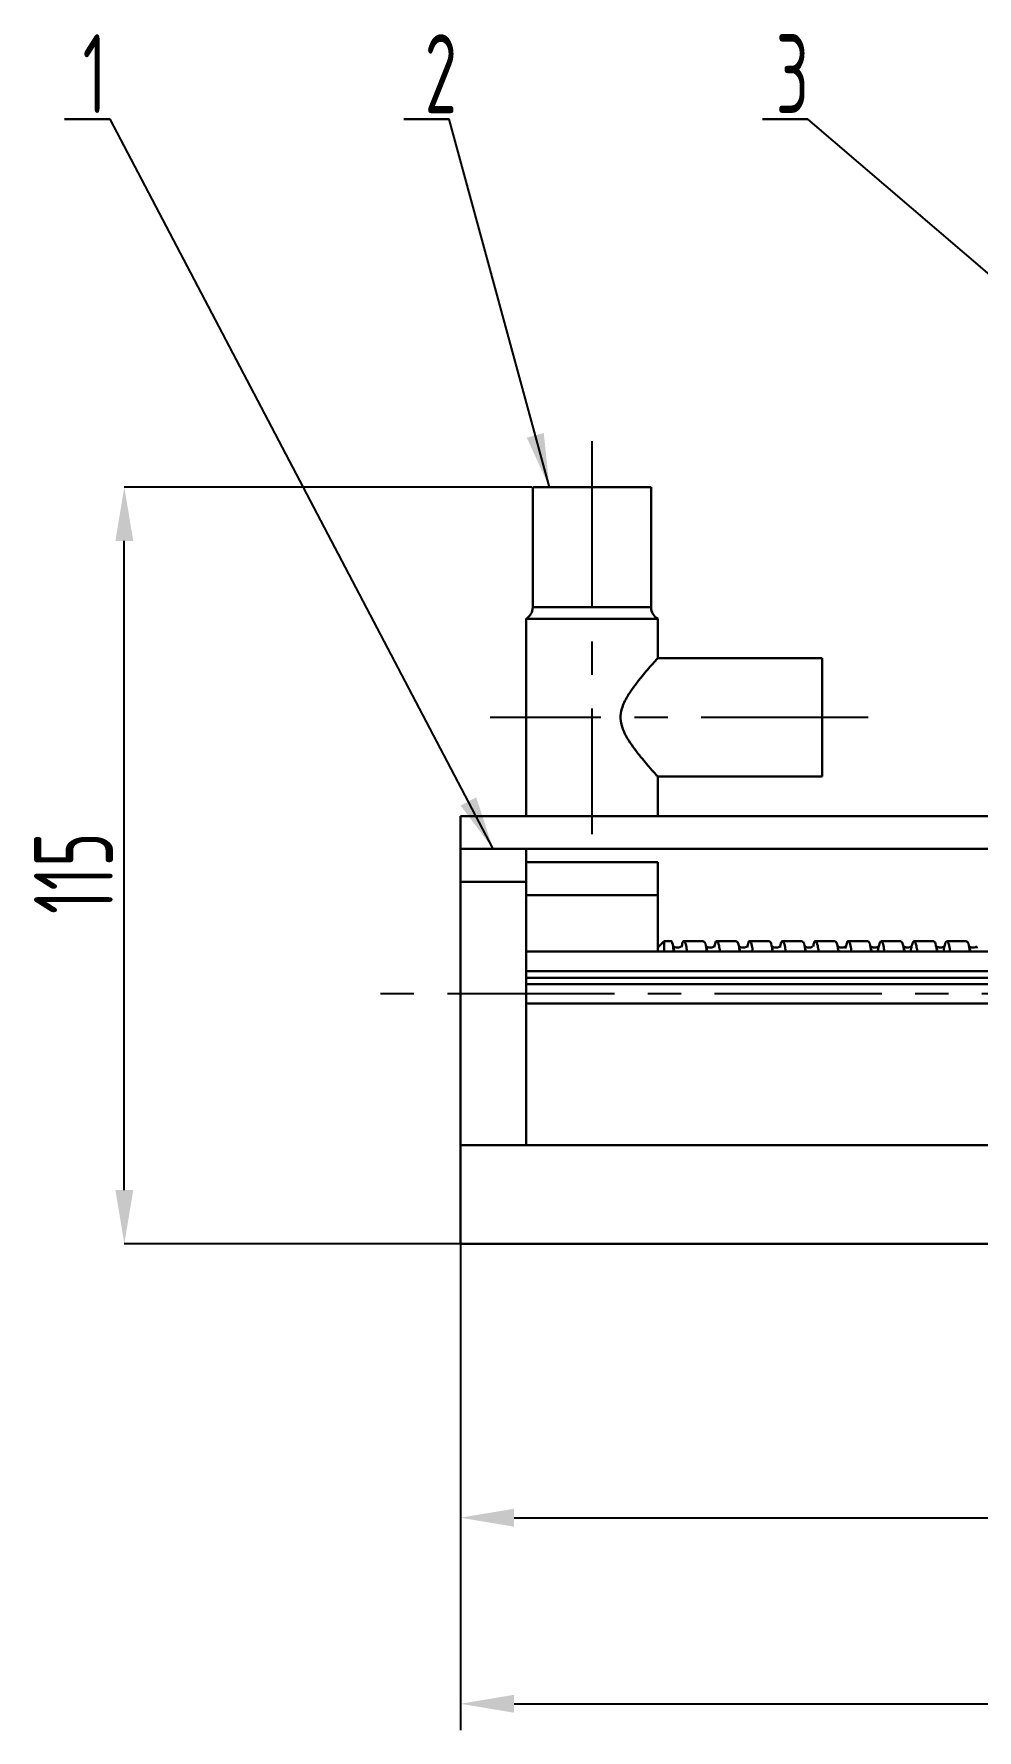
# Model space of a CAD drawing. Header units: millimetres. Extents: x 0 to 2384, y 0 to 647.
# Drawn here: x 1720.3 to 1792, y 495.2 to 624.1 of the extents above; entities that cross this region are included whole.
import ezdxf

# ---------------------------------------------------------------- set-up
doc = ezdxf.new("R2010")
doc.units = ezdxf.units.MM
doc.header["$PDSIZE"] = -1
doc.linetypes.add('CENTERX2', pattern=[20.32, 12.7, -2.54, 2.54, -2.54])
doc.layers.add('10', color=7, linetype='Continuous')
doc.styles.add('SLDTEXTSTYLE2', font='TXT', dxfattribs={"width": 0.7})
doc.dimstyles.new('ISO-25', dxfattribs={"dimtxt": 2.5, "dimasz": 2.5, "dimexe": 1.25, "dimexo": 0.625, "dimtad": 1, "dimtxsty": 'Standard', "dimcen": 2.5, "dimadec": 0, "dimazin": 0, "dimtfac": 1, "dimtmove": 0, "dimatfit": 3, "dimfxl": 1, "dimarcsym": 0})
doc.dimstyles.new('SLDDIMSTYLE0', dxfattribs={"dimtxt": 3.5, "dimasz": 4.08, "dimexe": 0, "dimexo": 0.0625, "dimgap": 0.875, "dimtad": 2, "dimlfac": 2, "dimrnd": 1e-09, "dimzin": 12, "dimdsep": 46, "dimtxsty": 'SLDTEXTSTYLE2', "dimsah": 1, "dimcen": 0.09, "dimadec": 0, "dimazin": 3, "dimtfac": 1, "dimtofl": 0, "dimtmove": 0, "dimatfit": 3, "dimfxl": 1, "dimfrac": 2, "dimtolj": 1, "dimtzin": 12, "dimarcsym": 0})
doc.dimstyles.new('SLDDIMSTYLE1', dxfattribs={"dimtxt": 0.18, "dimasz": 4.08, "dimexe": 0, "dimexo": 0.0625, "dimgap": 0, "dimtad": 0, "dimtih": 1, "dimtoh": 1, "dimdec": 0, "dimrnd": 1e-09, "dimzin": 0, "dimdsep": 46, "dimtxsty": 'Standard', "dimsah": 1, "dimcen": 0.09, "dimadec": 0, "dimazin": 0, "dimtfac": 4.08, "dimtdec": 0, "dimtofl": 0, "dimtmove": 0, "dimatfit": 3, "dimfxl": 1, "dimfrac": 2, "dimtolj": 1, "dimtzin": 0, "dimarcsym": 0})

# ---------------------------------------------------------------- blocks, each defined once
blk = doc.blocks.new('*D114')
at = {"layer": '10', "color": 0, "lineweight": -2, "transparency": 16777216}
for p, q in [((1758.12, 589.63), (1727.13, 589.63)), ((1727.13, 536.21), (1727.13, 585.55)), ((1752.62, 532.13), (1727.13, 532.13))]:
    blk.add_line(p, q, dxfattribs=at)
at = {"layer": '10', "color": 0, "transparency": 16777216}
for points in [[(1726.45, 585.55), (1727.81, 585.55), (1727.13, 589.63)], [(1726.45, 536.21), (1727.81, 536.21), (1727.13, 532.13)]]:
    blk.add_solid(points, dxfattribs=at)
at = {"layer": 'Defpoints', "color": 0, "transparency": 16777216}
for p in [(1727.13, 589.63), (1758.18, 589.63), (1752.68, 532.13)]:
    blk.add_point(p, dxfattribs=at)
at = {"layer": '10', "color": 0, "transparency": 16777216, "insert": (1720.26, 560.29), "char_height": 3.5, "attachment_point": 2, "rotation": 90, "style": 'SLDTEXTSTYLE2'}
blk.add_mtext('\\A1;{\\Fgbenor|c134;\\H1.71429x;115}', dxfattribs=at)
blk = doc.blocks.new('SW_NOTE_0_1')
at = {"layer": '10', "color": 0}
for p, q in [((-3.46, 0), (0, 0)), ((0, 0), (-3.46, 0)), ((-3.46, 0), (0, 0)), ((0, 0), (-3.46, 0)), ((-3.46, 0), (0, 0)), ((0, 0), (-3.46, 0))]:
    blk.add_line(p, q, dxfattribs=at)
at = {"layer": '10', "color": 0, "insert": (-1.19, 6.45), "char_height": 6, "attachment_point": 2, "style": 'SLDTEXTSTYLE2'}
blk.add_mtext('{\\Fgbenor|c134;1}', dxfattribs=at)
blk = doc.blocks.new('SW_NOTE_0_2')
at = {"layer": '10', "color": 0}
for p, q in [((-3.46, 0), (0, 0)), ((0, 0), (-3.46, 0)), ((-3.46, 0), (0, 0)), ((0, 0), (-3.46, 0)), ((-3.46, 0), (0, 0)), ((0, 0), (-3.46, 0))]:
    blk.add_line(p, q, dxfattribs=at)
at = {"layer": '10', "color": 0, "insert": (-0.64, 6.45), "char_height": 6, "attachment_point": 2, "style": 'SLDTEXTSTYLE2'}
blk.add_mtext('{\\Fgbenor|c134;2}', dxfattribs=at)
blk = doc.blocks.new('SW_NOTE_0_3')
at = {"layer": '10', "color": 0}
for p, q in [((-3.46, 0), (0, 0)), ((0, 0), (-3.46, 0)), ((-3.46, 0), (0, 0)), ((0, 0), (-3.46, 0)), ((-3.46, 0), (0, 0)), ((0, 0), (-3.46, 0))]:
    blk.add_line(p, q, dxfattribs=at)
at = {"layer": '10', "color": 0, "insert": (-1.18, 6.45), "char_height": 6, "attachment_point": 2, "style": 'SLDTEXTSTYLE2'}
blk.add_mtext('{\\Fgbenor|c134;3}', dxfattribs=at)
blk = doc.blocks.new('*D112')
at = {"color": 0, "lineweight": -2, "transparency": 16777216}
for p, q in [((1752.68, 532.13), (1752.68, 495.17)), ((2037.18, 532.13), (2037.18, 495.17)), ((1756.76, 497.17), (2033.1, 497.17))]:
    blk.add_line(p, q, dxfattribs=at)
at = {"color": 0, "transparency": 16777216}
for points in [[(1756.76, 497.85), (1756.76, 496.49), (1752.68, 497.17)], [(2033.1, 497.85), (2033.1, 496.49), (2037.18, 497.17)]]:
    blk.add_solid(points, dxfattribs=at)
at = {"layer": 'Defpoints', "color": 0, "transparency": 16777216}
for p in [(1752.68, 532.13), (2037.18, 532.13), (2037.18, 497.17)]:
    blk.add_point(p, dxfattribs=at)
at = {"color": 0, "transparency": 16777216, "insert": (1894.93, 501.7), "char_height": 3.5, "attachment_point": 5}
blk.add_mtext('{\\Fgbenor|c134;\\H1.71429x;569}', dxfattribs=at)
blk = doc.blocks.new('*D113')
at = {"color": 0, "lineweight": -2, "transparency": 16777216}
for p, q in [((1752.68, 532.13), (1752.68, 509.31)), ((1997.68, 532.13), (1997.68, 509.31)), ((1756.76, 511.31), (1993.6, 511.31))]:
    blk.add_line(p, q, dxfattribs=at)
at = {"color": 0, "transparency": 16777216}
for points in [[(1756.76, 511.99), (1756.76, 510.63), (1752.68, 511.31)], [(1993.6, 511.99), (1993.6, 510.63), (1997.68, 511.31)]]:
    blk.add_solid(points, dxfattribs=at)
at = {"layer": 'Defpoints', "color": 0, "transparency": 16777216}
for p in [(1752.68, 532.13), (1997.68, 532.13), (1997.68, 511.31)]:
    blk.add_point(p, dxfattribs=at)
at = {"color": 0, "transparency": 16777216, "insert": (1875.18, 515.83), "char_height": 3.5, "attachment_point": 5}
blk.add_mtext('{\\Fgbenor|c134;\\H1.71429x;490}', dxfattribs=at)
blk = doc.blocks.new('*U127')
at = {"color": 0, "linetype": 'CENTERX2', "transparency": 16777216}
blk.add_line((0, 8.07), (0, -21.8), dxfattribs=at)
blk = doc.blocks.new('*U129')
at = {"color": 0, "linetype": 'CENTERX2', "transparency": 16777216}
blk.add_line((9.76, 0), (-18.99, 0), dxfattribs=at)

msp = doc.modelspace()

# ---------------------------------------------------------------- linework, layer by layer
at = {"color": 7, "linetype": 'Continuous', "lineweight": 30}
for p, q in [((1758.1828, 589.6329), (1758.1828, 580.4989)), ((1758.1828, 589.6329), (1767.1828, 589.6329)), ((1767.1828, 580.4989), (1767.1828, 589.6329)), ((1758.1828, 580.4989), (1762.6828, 580.4989)), ((1762.6828, 580.4989), (1767.1828, 580.4989)), ((1757.6828, 579.6329), (1757.6828, 564.6329)), ((1757.6828, 579.6329), (1767.6828, 579.6329)), ((1767.6828, 576.604), (1767.6828, 579.6329)), ((1780.1828, 576.6329), (1767.6569, 576.6329)), ((1780.1828, 567.6329), (1780.1828, 576.6329)), ((1767.6828, 564.6329), (1767.6828, 567.6329)), ((1767.6828, 567.6329), (1780.1828, 567.6329)), ((1752.6828, 562.1329), (1752.6828, 564.6329)), ((1923.6682, 564.6329), (1752.6828, 564.6329)), ((1757.6828, 562.1329), (1752.6828, 562.1329)), ((1752.6828, 559.6329), (1752.6828, 562.1329)), ((1878.8182, 562.1329), (1757.6828, 562.1329)), ((1757.6828, 559.6329), (1757.6828, 562.1329)), ((1757.6828, 561.1329), (1767.6828, 561.1329)), ((1767.6828, 561.1329), (1767.6828, 558.6329)), ((1757.6828, 559.6329), (1752.6828, 559.6329)), ((1752.6828, 539.6329), (1752.6828, 559.6329)), ((1757.6828, 539.6329), (1757.6828, 559.6329)), ((1767.6828, 558.6329), (1757.6828, 558.6329)), ((1767.6828, 558.6329), (1767.6828, 554.3494)), ((1757.6828, 554.3494), (1878.8182, 554.3494)), ((1768.1828, 555.1329), (1767.6828, 554.6329)), ((1768.6721, 555.1329), (1768.1828, 555.1329)), ((1768.1828, 554.3494), (1768.1828, 555.1329)), ((1771.1727, 555.1329), (1769.6728, 555.1329)), ((1773.6727, 555.1329), (1772.1728, 555.1329)), ((1776.1727, 555.1329), (1774.6728, 555.1329)), ((1778.6727, 555.1329), (1777.1728, 555.1329)), ((1781.1727, 555.1329), (1779.6728, 555.1329)), ((1783.6727, 555.1329), (1782.1728, 555.1329)), ((1786.1727, 555.1329), (1784.6728, 555.1329)), ((1788.6727, 555.1329), (1787.1728, 555.1329)), ((1791.1727, 555.1329), (1789.6728, 555.1329)), ((1757.6828, 552.8494), (1878.8182, 552.8494)), ((1757.6828, 552.3494), (1878.8182, 552.3494)), ((1757.6828, 551.8494), (1955.1828, 551.8494)), ((1757.6828, 550.3829), (1757.6828, 539.6329)), ((1957.6828, 550.3829), (1757.6828, 550.3829)), ((1757.6828, 539.6329), (1752.6828, 539.6329)), ((1752.6828, 532.1329), (1752.6828, 539.6329)), ((1752.6828, 539.6329), (1997.6828, 539.6329)), ((1757.6828, 539.6329), (1957.6828, 539.6329)), ((1752.6828, 532.1329), (1997.6828, 532.1329))]:
    msp.add_line(p, q, dxfattribs=at)
for centre, start, end in [((1757.1828, 580.4989), 300, 0), ((1768.1828, 580.4989), 180, 240)]:
    msp.add_arc(centre, 1, start, end, dxfattribs=at)
for points, knots in [([(1767.6828, 567.6329), (1767.6516, 567.6675), (1767.5893, 567.7364), (1767.0873, 568.3002), (1766.3054, 569.2174), (1765.4888, 570.2916), (1764.9875, 571.2762), (1764.8193, 572.0545), (1764.9431, 572.904), (1765.3512, 573.7158), (1765.8791, 574.4872), (1766.5296, 575.3159), (1767.1633, 576.0517), (1767.6194, 576.5627), (1767.6452, 576.5912), (1767.6568, 576.604)], [0, 0, 0, 0, 0.081002557, 0.16164398, 0.274361523, 0.38982079, 0.447333338, 0.494944691, 0.542775855, 0.611406244, 0.674398313, 0.739096434, 0.848042704, 0.931887265, 1, 1, 1, 1]), ([(1768.6721, 555.1145), (1768.676, 555.1205), (1768.7238, 555.1941), (1768.8118, 554.9668), (1768.8872, 554.5339), (1768.9194, 554.3494)], [0, 0, 0, 0, 0.048329292, 0.594423815, 1, 1, 1, 1]), ([(1769.4678, 554.7201), (1769.4612, 554.7207), (1769.4496, 554.7218), (1769.2873, 554.632), (1769.0553, 554.6263), (1768.9096, 554.7072), (1768.8492, 554.7374), (1768.9057, 554.5973), (1768.9322, 554.3985), (1768.9387, 554.3494)], [0, 0, 0, 0, 0.13451777, 0.23612775, 0.36572314, 0.52005559, 0.6038276, 0.90226602, 1, 1, 1, 1]), ([(1769.9183, 554.3494), (1769.8949, 554.4983), (1769.8279, 554.9234), (1769.7082, 555.1695), (1769.5935, 555.137), (1769.5192, 554.7996), (1769.4902, 554.6681)], [0, 0, 0, 0, 0.16955436, 0.48419187, 0.79903595, 1, 1, 1, 1]), ([(1771.1727, 555.0757), (1771.1945, 555.0859), (1771.2612, 555.1171), (1771.3456, 554.842), (1771.4047, 554.4495), (1771.4198, 554.3494)], [0, 0, 0, 0, 0.26503636, 0.81252699, 1, 1, 1, 1]), ([(1771.967, 554.7152), (1771.9601, 554.7172), (1771.9474, 554.7208), (1771.7967, 554.6345), (1771.5584, 554.6247), (1771.4088, 554.7077), (1771.3451, 554.7456), (1771.4019, 554.6071), (1771.4288, 554.4072), (1771.4366, 554.3494)], [0, 0, 0, 0, 0.130831104, 0.242128358, 0.371323623, 0.520351024, 0.600089688, 0.884554984, 1, 1, 1, 1]), ([(1772.4183, 554.3494), (1772.3949, 554.4983), (1772.3279, 554.9234), (1772.2082, 555.1696), (1772.0932, 555.1365), (1772.0186, 554.7975), (1771.9893, 554.6645)], [0, 0, 0, 0, 0.16920719, 0.48320047, 0.7973999, 1, 1, 1, 1]), ([(1773.6727, 555.0757), (1773.6945, 555.0859), (1773.7612, 555.1171), (1773.8456, 554.842), (1773.9047, 554.4495), (1773.9198, 554.3494)], [0, 0, 0, 0, 0.26503636, 0.812526991, 1, 1, 1, 1]), ([(1774.4635, 554.7071), (1774.4567, 554.7108), (1774.4432, 554.718), (1774.3054, 554.637), (1774.0618, 554.6232), (1773.9088, 554.7079), (1773.843, 554.751), (1773.9011, 554.6129), (1773.9279, 554.4138), (1773.9366, 554.3494)], [0, 0, 0, 0, 0.12652466, 0.24766521, 0.37706536, 0.52159946, 0.59775409, 0.86998422, 1, 1, 1, 1]), ([(1774.9183, 554.3494), (1774.8949, 554.4983), (1774.8279, 554.9233), (1774.7082, 555.17), (1774.5924, 555.1351), (1774.517, 554.7917), (1774.4869, 554.6549)], [0, 0, 0, 0, 0.16826339, 0.48050528, 0.79295217, 1, 1, 1, 1]), ([(1776.1727, 555.0757), (1776.1945, 555.0859), (1776.2612, 555.1171), (1776.3456, 554.842), (1776.4047, 554.4495), (1776.4198, 554.3494)], [0, 0, 0, 0, 0.26503636, 0.81252699, 1, 1, 1, 1]), ([(1776.9571, 554.6956), (1776.9505, 554.7014), (1776.9369, 554.7136), (1776.8133, 554.6395), (1776.5649, 554.6221), (1776.4091, 554.7072), (1776.3641, 554.7414), (1776.3689, 554.7031), (1776.3993, 554.5903), (1776.4239, 554.4234), (1776.4348, 554.3494)], [0, 0, 0, 0, 0.11915016, 0.24926971, 0.37834719, 0.5182047, 0.59077432, 0.66543778, 0.85167529, 1, 1, 1, 1]), ([(1777.4183, 554.3494), (1777.3949, 554.4983), (1777.3279, 554.9232), (1777.2082, 555.1707), (1777.0909, 555.1325), (1777.0139, 554.7809), (1776.9823, 554.6365)], [0, 0, 0, 0, 0.16650791, 0.4754922, 0.78467936, 1, 1, 1, 1]), ([(1778.6727, 555.0757), (1778.6945, 555.0859), (1778.7612, 555.1171), (1778.8456, 554.842), (1778.9047, 554.4495), (1778.9198, 554.3494)], [0, 0, 0, 0, 0.26503636, 0.81252699, 1, 1, 1, 1]), ([(1779.4517, 554.6855), (1779.4457, 554.693), (1779.432, 554.7098), (1779.3205, 554.6417), (1779.0685, 554.6209), (1778.909, 554.7073), (1778.8627, 554.7446), (1778.8662, 554.7116), (1778.8976, 554.599), (1778.9229, 554.4301), (1778.935, 554.3494)], [0, 0, 0, 0, 0.11211307, 0.25180061, 0.38120373, 0.51705736, 0.58637817, 0.65691345, 0.83610945, 1, 1, 1, 1]), ([(1779.9183, 554.3494), (1779.8949, 554.4984), (1779.8279, 554.9237), (1779.7082, 555.1669), (1779.5984, 555.1459), (1779.5291, 554.8353), (1779.5052, 554.7281)], [0, 0, 0, 0, 0.17567003, 0.50165623, 0.82785645, 1, 1, 1, 1]), ([(1781.1727, 555.0757), (1781.1945, 555.0859), (1781.2612, 555.1171), (1781.3456, 554.842), (1781.4047, 554.4495), (1781.4198, 554.3494)], [0, 0, 0, 0, 0.26503636, 0.81252699, 1, 1, 1, 1]), ([(1781.9512, 554.5637), (1781.9547, 554.583), (1781.9723, 554.6803), (1781.9629, 554.7049), (1781.89, 554.6816), (1781.7162, 554.6155), (1781.4963, 554.6551), (1781.3941, 554.7218), (1781.3449, 554.7634), (1781.3893, 554.6455), (1781.4111, 554.5241), (1781.4337, 554.3614), (1781.4353, 554.3494)], [0, 0, 0, 0, 0.03775666, 0.19023609, 0.31200402, 0.41872617, 0.52663402, 0.58450651, 0.64379428, 0.7814482, 0.98391747, 1, 1, 1, 1]), ([(1782.4183, 554.3494), (1782.3949, 554.4983), (1782.3279, 554.9235), (1782.2082, 555.1687), (1782.095, 555.1397), (1782.0222, 554.8105), (1781.9948, 554.6866)], [0, 0, 0, 0, 0.17139374, 0.48944455, 0.80770418, 1, 1, 1, 1]), ([(1783.6727, 555.0757), (1783.6945, 555.0859), (1783.7612, 555.1171), (1783.8456, 554.842), (1783.9047, 554.4495), (1783.9198, 554.3494)], [0, 0, 0, 0, 0.26503636, 0.81252699, 1, 1, 1, 1]), ([(1784.4145, 554.3494), (1784.4314, 554.442), (1784.465, 554.6267), (1784.462, 554.7002), (1784.3905, 554.6815), (1784.2336, 554.619), (1784.0164, 554.6499), (1783.9189, 554.7055), (1783.8628, 554.7449), (1783.8954, 554.6522), (1783.9142, 554.5372), (1783.9368, 554.3693), (1783.9395, 554.3494)], [0, 0, 0, 0, 0.14147918, 0.28213262, 0.39727541, 0.49176955, 0.57654464, 0.62352134, 0.67351791, 0.7946399, 0.97569377, 1, 1, 1, 1]), ([(1784.9183, 554.3494), (1784.8949, 554.4978), (1784.8279, 554.9214), (1784.7082, 555.1861), (1784.5776, 555.0714), (1784.4807, 554.7466), (1784.4292, 554.3912), (1784.4232, 554.3494)], [0, 0, 0, 0, 0.14672669, 0.41900352, 0.69145911, 0.96375207, 1, 1, 1, 1]), ([(1786.1727, 555.0757), (1786.1945, 555.0859), (1786.2612, 555.1171), (1786.3456, 554.842), (1786.4047, 554.4495), (1786.4198, 554.3494)], [0, 0, 0, 0, 0.26503636, 0.81252699, 1, 1, 1, 1]), ([(1786.9523, 554.6906), (1786.953, 554.6969), (1786.957, 554.7346), (1786.8839, 554.6636), (1786.6854, 554.622), (1786.5292, 554.6486), (1786.4044, 554.7153), (1786.3957, 554.7217), (1786.3953, 554.6496), (1786.4265, 554.5211), (1786.4462, 554.3716), (1786.4492, 554.3494)], [0, 0, 0, 0, 0.03206445, 0.19171229, 0.3052754, 0.38498849, 0.4453338, 0.5524623, 0.72372771, 0.95902671, 1, 1, 1, 1]), ([(1787.4183, 554.3494), (1787.3949, 554.4978), (1787.3279, 554.9214), (1787.2082, 555.1861), (1787.0776, 555.0714), (1786.9807, 554.7466), (1786.9292, 554.3912), (1786.9232, 554.3494)], [0, 0, 0, 0, 0.14672669, 0.41900352, 0.69145911, 0.96375207, 1, 1, 1, 1]), ([(1788.6727, 555.0757), (1788.6945, 555.0859), (1788.7612, 555.1171), (1788.8456, 554.842), (1788.9047, 554.4495), (1788.9198, 554.3494)], [0, 0, 0, 0, 0.26503636, 0.81252699, 1, 1, 1, 1]), ([(1789.4504, 554.6898), (1789.451, 554.6951), (1789.4554, 554.7339), (1789.3862, 554.6642), (1789.186, 554.6219), (1789.0291, 554.6487), (1788.9054, 554.7148), (1788.894, 554.7235), (1788.8926, 554.6578), (1788.9233, 554.5306), (1788.9434, 554.3792), (1788.9473, 554.3494)], [0, 0, 0, 0, 0.02585884, 0.18912615, 0.30299472, 0.38267401, 0.44308132, 0.54828565, 0.71517641, 0.94396727, 1, 1, 1, 1]), ([(1789.9183, 554.3494), (1789.8949, 554.4978), (1789.8279, 554.9214), (1789.7082, 555.1861), (1789.5776, 555.0714), (1789.4807, 554.7466), (1789.4292, 554.3912), (1789.4232, 554.3494)], [0, 0, 0, 0, 0.14672669, 0.41900352, 0.69145911, 0.96375207, 1, 1, 1, 1]), ([(1791.1727, 555.0757), (1791.1945, 555.0859), (1791.2612, 555.1171), (1791.3456, 554.842), (1791.4047, 554.4495), (1791.4198, 554.3494)], [0, 0, 0, 0, 0.26503636, 0.81252699, 1, 1, 1, 1]), ([(1791.9425, 554.5904), (1791.9497, 554.627), (1791.9676, 554.7181), (1791.9304, 554.6983), (1791.7872, 554.6373), (1791.6151, 554.6262), (1791.4475, 554.6839), (1791.3909, 554.7289), (1791.3878, 554.676), (1791.4205, 554.5448), (1791.442, 554.3838), (1791.4466, 554.3494)], [0, 0, 0, 0, 0.099246705, 0.246946042, 0.354637517, 0.43051384, 0.494172951, 0.587216499, 0.736926324, 0.943900576, 1, 1, 1, 1])]:
    msp.add_open_spline(points, degree=3, knots=knots, dxfattribs=at)
at = {"layer": '10', "linetype": 'CENTERX2', "lineweight": 25}
msp.add_line((2008.2314, 551.1329), (1745.0987, 551.1329), dxfattribs=at)

# ---------------------------------------------------------------- block references
at = {"linetype": 'CENTERX2'}
for name, p in [('*U127', (1762.6828, 585.0659)), ('*U129', (1773.9263, 572.1329))]:
    msp.add_blockref(name, p, dxfattribs=at)
at = {"layer": '10'}
for name, p in [('SW_NOTE_0_1', (1726.0519, 617.6014)), ('SW_NOTE_0_2', (1751.8344, 617.6014)), ('SW_NOTE_0_3', (1779.0996, 617.6014))]:
    msp.add_blockref(name, p, dxfattribs=at)

# ---------------------------------------------------------------- dimensions: what is measured, and where the dimension line sits
for base, p2, text, picture, middle in [((2037.1828, 497.1711), (2037.1828, 532.1329), '{\\Fgbenor|c134;\\H1.71429x;569}', '*D112', (1894.9328, 501.6951)), ((1997.6828, 511.3098), (1997.6828, 532.1329), '{\\Fgbenor|c134;\\H1.71429x;490}', '*D113', (1875.1828, 515.8338))]:
    dim = msp.add_linear_dim(base=base, p1=(1752.6828, 532.1329), p2=p2, text=text, dimstyle='ISO-25', override={"dimtxt": 3.5, "dimasz": 4.08, "dimexe": 2, "dimexo": 0, "dimgap": 1.524, "dimtih": 1, "dimtoh": 1, "dimlfac": 2, "dimzin": 0, "dimadec": 2, "dimtzin": 0})
    dim.commit()
    dim.dimension.update_dxf_attribs({"geometry": picture, "text_midpoint": middle})
dim = msp.add_linear_dim(base=(1727.1301, 589.6329), p1=(1752.6828, 532.1329), p2=(1758.1828, 589.6329), angle=90, text='{\\Fgbenor|c134;\\H1.71429x;<>}', dimstyle='SLDDIMSTYLE0', dxfattribs=at)
dim.commit()
dim.dimension.update_dxf_attribs({"geometry": '*D114', "text_midpoint": (1727.1301, 560.2881), "dimtype": 160})

# ---------------------------------------------------------------- leaders
for points in [[(1755.1828, 562.1329), (1726.0519, 617.6014)], [(1759.4466, 589.6329), (1751.8344, 617.6014)], [(1857.6828, 550.3829), (1779.0996, 617.6014)]]:
    msp.add_leader(points, dimstyle='SLDDIMSTYLE1', dxfattribs=at)

doc.saveas('drawing.dxf')
